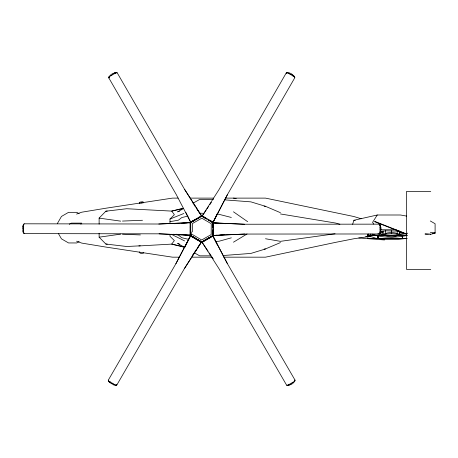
<?xml version="1.0" encoding="UTF-8"?>
<svg xmlns="http://www.w3.org/2000/svg" width="458" height="458" viewBox="0 0 458 458"><rect width="100%" height="100%" fill="white"/><g stroke="black" fill="none" stroke-linecap="round" stroke-linejoin="round"><path stroke-width="0.69" d="M183.521 208.499L171.687 211.098L126.7 208.734L105.861 211.195L99.123 218.105L99.123 224.151M367.837 237.49L367.837 238.664L407.145 238.664M367.837 234.416L367.837 235.589L407.265 235.589M368.163 233.878L367.837 235.589L368.163 235.229L406.91 235.229M377.982 238.664L378.171 235.269L377.982 238.664L377.793 235.269L377.982 235.589M22.9 231.158C23.152 228.731 22.093 225.668 24.171 223.802L158.806 224.014L190.751 222.668L190.728 235.275L159.098 233.826L24.457 233.614L23.203 232.389L22.9 231.158L23.547 230.374M23.541 232.824L23.203 232.389L24.457 233.614L23.541 232.807L23.553 224.586M190.116 235.269L190.139 222.668L158.806 224.014M190.488 235.521L190.574 222.485L201.881 216.084M190.517 229.011L190.494 231.622M192.326 231.931L192.394 223.544L201.858 218.197L211.247 223.704L211.172 234.622L201.68 239.986L192.314 234.462M213.016 235.475L213.044 229.406M190.476 235.269L190.557 222.668M213.056 227.838L213.084 222.869L213.056 227.838L213.067 226.521M190.534 227.632L190.539 226.321M213.022 231.822L213.033 230.506M139.387 251.871L139.284 252.541L141.053 253.503L143.383 253.188L143.486 252.524M203.094 241.795L202.785 241.269L201.795 241.847L219.039 268.772L286.634 385.207C289.885 385.722 294.465 383.455 294.969 380.014L227.368 263.579L212.804 235.773L201.869 241.979L206.192 239.528M196.299 208.132L201.062 215.22L184.597 189.366L117.202 72.811C113.956 72.29 109.365 74.551 108.861 77.992L176.256 194.547L190.768 222.37M23.06 225.639L24.171 223.802M294.734 381.216L294.969 380.014L294.54 381.714L294.746 381.205L287.624 385.338L286.634 385.207M109.096 76.789L108.861 77.992L109.29 76.286L109.084 76.801L116.212 72.679L117.202 72.811M219.113 223.286L213.434 222.903L244.458 224.243L379.092 224.157C381.823 226.304 381.485 231.427 379.407 233.969L244.772 234.061L212.827 235.441L212.821 222.869M352.62 224.294L353.902 220.269L377.26 214.997L400.51 214.997L406.612 216.096M210.783 221.529L212.838 222.714L217.493 213.216M110.452 382.899L110.057 381.926L109.771 382.504C111.998 383.403 114.323 386.346 116.922 384.846L184.517 268.411L201.268 242.259L197.289 248.162M185.078 246.816L190.734 235.435M213.113 222.164L227.586 194.341L294.826 77.7C293.664 74.625 289.399 71.774 286.17 73.062L218.93 189.709L201.921 216.416L206.22 209.993M227.586 194.341L213.147 222.182L202.224 215.89M110.08 381.938L109.771 382.504L108.867 381.623L108.283 380.186L175.878 263.745L190.396 235.95L201.297 242.276L201.606 241.75M175.878 263.745L190.425 235.967M203.043 216.766L203.22 216.462M203.976 217.602L204.279 217.069M205.39 217.71L205.081 218.243L202.917 216.995M290.882 74.717L291.202 74.162M209.982 220.361L209.678 220.888L208.539 220.235M210.886 221.357L211.092 220.996M211.842 222.141L212.151 221.609M57.364 223.538L61.464 216.434L68.568 212.335L76.778 212.335L79.142 213.703M191.392 236.528L191.702 235.996L193.86 237.255L193.557 237.782M192.452 237.141L192.755 236.609M194.696 238.446L194.999 237.914L196.156 238.584L195.847 239.116M111.895 383.735L112.216 383.18M197.003 239.786L197.312 239.253M198.142 240.444L198.451 239.918M199.247 241.085L199.43 240.776M200.306 241.704L200.615 241.171L199.556 240.559M402.347 238.664L402.536 235.269L402.347 238.664L402.158 235.269L402.347 235.589M383.043 230.895L383.043 234.353L383.827 235.126L386.025 234.021L391.332 233.563L396.639 234.021L397.195 233.133L397.195 230.368M377.26 214.997L372.56 222.376L373.745 224.082M184.517 268.411L201.297 242.276M207.01 208.814L208.596 206.449M209.781 204.674L211.367 202.31M192.515 255.238L193.705 253.469M194.902 251.7L196.493 249.341M288.42 385.058L287.641 385.333L288.78 385.235M115.416 72.959L116.2 72.685L115.055 72.776M380.661 230.735L380.02 231.559L380.661 231.513M379.407 233.969L380.358 232.744L380.174 232.355L380.02 233.168L380.014 224.947M22.906 227.036L23.553 226.212L22.906 226.252M23.553 224.603L23.398 225.416M380.014 227.391L380.661 226.607M368.163 238.309L367.837 238.664L368.163 238.309L406.91 238.383M169.987 223.676L169.987 219.05L174.372 214.676L171.687 211.098L183.297 208.213M383.827 235.126C388.516 237.192 395.443 237.822 399.622 234.353L399.622 231.588M80.373 224.014L81.335 223.132L81.799 224.014M374.713 221.369L406.647 233.986L407.689 233.116M233.454 242.196L247.062 233.958M202.098 242.374L212.999 236.047L212.695 235.515L211.699 236.093L212.008 236.626M79.142 241.584L76.778 242.952L68.568 242.952L61.464 238.853L58.389 233.523M201.457 215.81L201.795 216.325L201.486 215.792L190.574 222.101L190.883 222.634L191.879 222.056M196.339 219.479L197.495 218.809M190.551 222.531L196.201 219.296M197.387 218.621L201.715 216.187M212.827 235.75L201.881 241.996L213.016 235.641M201.669 242.087L196.076 238.795M207.325 238.887L212.987 235.693M183.715 208.419L177.572 211.871L179.582 211.172M192.927 203.243L199.682 199.442L213.497 199.442M398.408 234.965L399.622 234.353C394.664 231.937 387.995 231.937 383.043 234.353L384.256 234.965M280.428 242.591L265.503 248.912L264.117 249.066M169.987 219.05L183.83 213.491M76.555 214.086L81.701 212.203L105.861 208.218L172.477 198.114L178.116 198.114M406.859 235.504C395.512 237.742 383.014 238.297 372.033 234.101M287.326 72.667L286.17 73.062L287.864 72.587L287.326 72.667L294.448 76.772M115.765 385.241L116.922 384.846L115.233 385.321L115.765 385.241L108.655 381.113M265.503 248.969L250.898 253.423L223.149 255.53M231.347 237.828L219.027 241.24L215.569 241.4M430.291 234.399L435.1 233.162L435.1 223.739L430.314 220.974M377.959 233.763L381.777 234.427L383.146 234.084M187.952 216.061L181.746 217.596L178.408 220.172L169.987 221.689M398.826 234.588L405.359 233.649M140.251 203.278L139.387 203.415L139.284 202.745L140.068 202.121L142.438 201.743L143.383 202.098L143.486 202.762L141.264 203.117M432.335 233.557L435.1 233.162M99.123 233.231L99.123 237.181L120.672 234.141M335.05 233.78L280.428 241.337L265.503 238.75M380.214 231.49L385.773 230.821L399.788 231.153M406.738 238.372L397.006 239.54L385.773 239.54L376.041 238.372L370.425 236.345L365.604 236.671M379.482 233.254L382.968 232.887M425.098 234.696L430.778 234.17L425.11 233.66M99.123 237.181L105.861 244.04L126.7 246.496L140.274 245.826M105.861 211.195L107.252 211.086M244.458 224.243L213.434 222.869L213.439 235.475L216.989 235.194M219.829 235L224.088 234.714M174.521 223.733L175.941 223.641M181.62 223.264L187.299 222.891M188.719 222.794L190.751 222.703M138.888 245.952L171.687 244.108L184.219 246.862M213.439 235.475L244.772 234.061M122.469 221.071L142.495 220.275M380.283 232.217L383.048 232.172M430.749 191.404L406.544 191.404L406.544 269.436L430.749 269.436M190.11 198.114L213.382 198.114M225.21 198.114L265.503 198.114L353.902 216.531L361.173 218.758M212.821 222.903L213.434 222.869M81.335 223.132L71.465 223.132A4.672 4.672 0 0 0 69.37 224.34M212.821 224.019L213.434 224.019M212.821 225.244L213.434 225.239M212.821 226.521L213.434 226.521M380.02 229.063L380.661 229.063M380.272 229.756L396.256 229.756M212.827 230.506L213.439 230.506M212.827 231.822L213.439 231.822M212.827 233.105L213.439 233.105M212.827 234.324L213.439 234.324M406.91 235.309L368.163 235.229M211.424 255.839L199.682 255.833L194.152 252.724M179.53 257.173L172.477 257.173L105.861 247.068L81.701 243.084L76.555 241.2M191.518 257.173L211.974 257.173M223.836 257.173L265.503 257.173L335.748 242.328L353.902 238.755L370.425 236.345L370.425 234.009M190.139 223.819L190.751 223.819M190.133 225.038L190.746 225.038M190.133 226.315L190.746 226.321M190.127 227.632L190.746 227.637M22.906 228.708L23.547 228.708M190.127 228.971L190.74 228.971M190.127 230.305L190.74 230.305M190.122 231.622L190.734 231.622M190.122 232.899L190.734 232.899M190.122 234.124L190.734 234.124M159.098 233.826L190.734 235.24M191.163 231.925L191.329 235.028L191.152 234.456M399.639 232.172L401.712 232.206M122.469 234.215L140.411 234.931M199.682 213.153L203.827 213.342M217.647 213.978L231.347 217.458M380.713 231.445L382.842 231.559M222.662 223.521L225.502 223.716M384.543 239.958L358.791 237.96M175.924 234.25L178.053 234.399M183.023 234.742L190.116 235.235M381.777 234.427L383.861 234.588M224.523 199.86L250.898 201.864L265.503 206.318L280.428 212.695M353.902 220.269L355.276 220.384M105.861 244.04L107.252 244.154M293.784 75.822L294.826 77.7M430.268 232.292L435.1 232.767M399.714 232.887L405.296 233.466M264.117 206.163L265.503 206.318M289.027 384.525L290.069 384.668L289.05 384.514L289.387 385.064M99.123 218.105L120.672 221.145M233.454 198.114L236.242 198.56M292.633 382.436L293.63 382.596M110.201 75.41L111.202 75.576M280.428 213.949L335.748 223.075L339.87 224.265M173.496 234.233L178.408 235.114L181.746 237.691L188.644 239.397M184.66 247.349L171.687 244.108L174.372 240.582L169.987 236.236L169.987 234.256M399.542 234.084L400.905 234.427M179.582 244.091L177.572 243.393L184.94 247.538M374.684 221.706L406.756 234.353L406.647 233.986M196.116 238.761L190.465 235.492M396.639 234.021L398.832 235.126M171.252 234.233L184.563 240.902M206.22 218.901L207.377 219.565M190.602 235.601L201.72 242.087L190.608 235.589L196.047 238.778M197.198 239.454L201.474 241.979M233.454 211.808L247.658 221.689M293.807 76.228L294.437 76.767M202.133 242.356L208.098 251.202M209.295 252.971L210.491 254.74M212.083 257.098L213.273 258.873M193.917 204.589L195.108 206.363M184.597 189.366L201.486 215.792M386.025 234.021L385.47 233.133L385.47 230.368M210.64 236.706L210.949 237.238M209.844 237.879L209.535 237.347L208.396 238.011L208.705 238.538M207.548 239.213L207.245 238.681L204.949 240.009L205.258 240.542M291.185 383.272L291.511 383.833M206.089 239.351L206.398 239.883M203.844 240.656L204.154 241.183M200.489 216.365L200.799 216.897M199.436 216.977L199.74 217.51L198.635 218.151L198.325 217.619M112.325 74.179L112.645 74.74M193.734 220.275L194.043 220.808L192.938 221.443L192.629 220.916M191.57 221.523L191.747 221.832M212.999 236.047L227.368 263.579M212.97 236.065L217.063 244.36M185.902 212.506L190.602 222.084M108.283 380.186L109.319 382.064M289.078 72.937L289.433 73.881M113.658 384.016L114.013 384.966M391.332 230.557L391.332 233.563M293.326 75.387L293.046 75.965L292.651 74.992L293.023 75.954L293.326 75.387M195.062 219.943L190.74 222.388L195.062 219.943M114.809 73.486L113.767 73.343L114.786 73.498L114.448 72.954L114.786 73.498M206.335 218.701L202.058 216.176L206.34 218.695M212.936 222.548L208.642 220.046L212.918 222.577M380.014 224.958L379.092 224.157L380.352 225.382L380.014 224.958"/></g></svg>
